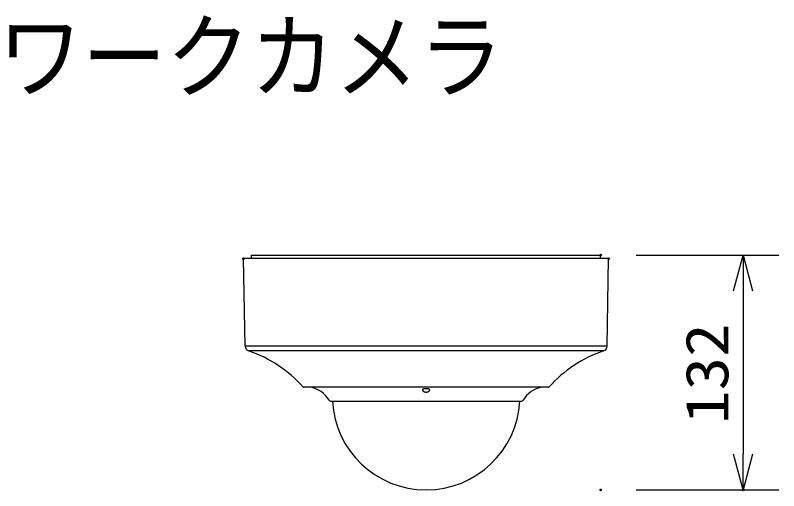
# Model space of a CAD drawing. Units: millimetres, scale not verified. Extents: x -63 to 62, y -57 to 58.
# Drawn here: x -20.36 to 22.51, y 30.95 to 57.64 of the extents above; entities that cross this region are included whole.
import ezdxf
from ezdxf.enums import TextEntityAlignment as Align

# ---------------------------------------------------------------- set-up
doc = ezdxf.new("R2010")
doc.units = ezdxf.units.MM
doc.header["$LTSCALE"] = 0.19104
doc.header["$PDMODE"] = 32
doc.header["$PDSIZE"] = 0.0955
for name, color, linetype in [('0-0_GAIKEI', 1, 'Continuous'), ('0-1_TOUROKU', 7, 'Continuous'), ('0-2_MOJI1', 2, 'Continuous')]:
    doc.layers.add(name, color=color, linetype=linetype)
doc.styles.add('ＭＳ ゴシック', font='')
doc.styles.get('ＭＳ ゴシック').set_extended_font_data('MS Gothic')

# ---------------------------------------------------------------- blocks, each defined once
blk = doc.blocks.new('_OPEN30')
at = {"layer": '0-1_TOUROKU'}
blk.add_line((0, 0), (-1, 0), dxfattribs=at)
blk.add_lwpolyline([(-1, 0.26795), (0, 0), (-1, -0.26795)], dxfattribs=at)

msp = doc.modelspace()

# ---------------------------------------------------------------- linework, layer by layer
at = {"layer": '0-0_GAIKEI'}
for p, q in [((12.5062, 43.9806), (12.5097, 44.1806)), ((12.8741, 39.0762), (-7.4547, 39.0762)), ((9.587, 36.7606), (-4.1677, 36.7606))]:
    msp.add_line(p, q, dxfattribs=at)
at = {"layer": '0-0_GAIKEI', "color": 3}
for p, q in [((14.5097, 44.1805), (22.5097, 44.1803)), ((20.5096, 42.1804), (20.5094, 33.0002)), ((14.5093, 31.0004), (22.5093, 31.0002))]:
    msp.add_line(p, q, dxfattribs=at)
at = {"layer": '0-0_GAIKEI', "color": 7}
for p, q in [((-7.4547, 39.0762), (-7.5403, 43.9806)), ((-6.2856, 43.9806), (-7.5403, 43.9806)), ((12.9597, 43.9806), (-6.2856, 43.9806)), ((12.8741, 39.0762), (12.9597, 43.9806)), ((-6.0304, 38.7968), (-7.2496, 38.7968)), ((12.6689, 38.7968), (-6.0304, 38.7968))]:
    msp.add_line(p, q, dxfattribs=at)
at = {"layer": '0-0_GAIKEI'}
for points in [[(-7.0868, 43.9806), (-7.0903, 44.1806), (12.5097, 44.1806)], [(2.5208, 36.634), (2.5195, 36.6325), (2.5182, 36.6311), (2.517, 36.6296), (2.5159, 36.6281), (2.5149, 36.6265), (2.5139, 36.625), (2.513, 36.6234), (2.5122, 36.6218), (2.5114, 36.6202), (2.5107, 36.6186), (2.5101, 36.6169), (2.5095, 36.6152), (2.5091, 36.6136), (2.5086, 36.6119), (2.5083, 36.6101), (2.5081, 36.6084), (2.5079, 36.6067), (2.5078, 36.6049), (2.5077, 36.6032)], [(2.5077, 36.6032), (2.5078, 36.601), (2.5079, 36.5987), (2.5082, 36.5965), (2.5086, 36.5943), (2.5091, 36.592), (2.5097, 36.5897), (2.5104, 36.5875), (2.5113, 36.5852), (2.5122, 36.5829), (2.5132, 36.5807), (2.5143, 36.5784), (2.5156, 36.5761), (2.5169, 36.5739), (2.5183, 36.5716), (2.5198, 36.5694), (2.5215, 36.5672), (2.5232, 36.565), (2.5249, 36.5628), (2.5268, 36.5606), (2.5287, 36.5584), (2.5308, 36.5562), (2.5329, 36.5541), (2.5351, 36.552), (2.5373, 36.5499), (2.5396, 36.5479), (2.542, 36.5458), (2.5445, 36.5438), (2.547, 36.5418), (2.5496, 36.5399), (2.5523, 36.538), (2.555, 36.5361), (2.5577, 36.5342), (2.5606, 36.5324), (2.5634, 36.5306), (2.5664, 36.5288), (2.5693, 36.527), (2.5724, 36.5253), (2.5754, 36.5237), (2.5786, 36.522)], [(2.6094, 36.6724), (2.6065, 36.6718), (2.6036, 36.6712), (2.6008, 36.6706), (2.5979, 36.67), (2.5951, 36.6693), (2.5923, 36.6686), (2.5896, 36.668), (2.5868, 36.6672), (2.5841, 36.6665), (2.5814, 36.6658), (2.5787, 36.665), (2.5761, 36.6642), (2.5735, 36.6634), (2.571, 36.6625), (2.5684, 36.6617), (2.5659, 36.6608), (2.5635, 36.6599), (2.5611, 36.659), (2.5587, 36.658), (2.5563, 36.657), (2.554, 36.656), (2.5518, 36.655), (2.5495, 36.654), (2.5473, 36.6529), (2.5452, 36.6518), (2.5431, 36.6507), (2.5411, 36.6495), (2.5391, 36.6484), (2.5371, 36.6472), (2.5353, 36.646), (2.5334, 36.6447), (2.5316, 36.6435), (2.5299, 36.6422), (2.5282, 36.6409), (2.5266, 36.6396), (2.5251, 36.6382), (2.5236, 36.6368), (2.5221, 36.6354), (2.5208, 36.634)], [(2.5786, 36.522), (2.5817, 36.5205), (2.5849, 36.5189), (2.5882, 36.5174), (2.5915, 36.5159), (2.5948, 36.5145), (2.5981, 36.5131), (2.6015, 36.5117), (2.605, 36.5104), (2.6084, 36.5091), (2.6119, 36.5079), (2.6155, 36.5067), (2.619, 36.5055), (2.6226, 36.5044), (2.6262, 36.5034), (2.6298, 36.5023), (2.6335, 36.5014), (2.6372, 36.5004), (2.6409, 36.4995), (2.6446, 36.4987), (2.6483, 36.4979), (2.6521, 36.4972), (2.6558, 36.4965), (2.6596, 36.4958), (2.6634, 36.4952), (2.6672, 36.4947), (2.6711, 36.4942), (2.6749, 36.4937), (2.6788, 36.4933), (2.6826, 36.4929), (2.6865, 36.4926), (2.6903, 36.4923), (2.6942, 36.4921), (2.6981, 36.4919), (2.702, 36.4918), (2.7058, 36.4918), (2.7097, 36.4917), (2.7136, 36.4918), (2.7175, 36.4918), (2.7214, 36.4919)], [(2.7319, 36.6806), (2.7287, 36.6807), (2.7255, 36.6808), (2.7223, 36.6809), (2.7191, 36.681), (2.7159, 36.681), (2.7127, 36.681), (2.7095, 36.681), (2.7062, 36.681), (2.703, 36.681), (2.6998, 36.681), (2.6966, 36.6809), (2.6934, 36.6808), (2.6902, 36.6807), (2.687, 36.6806), (2.6837, 36.6805), (2.6805, 36.6804), (2.6773, 36.6802), (2.6742, 36.68), (2.671, 36.6798), (2.6678, 36.6796), (2.6646, 36.6794), (2.6614, 36.6792), (2.6583, 36.6789), (2.6551, 36.6786), (2.652, 36.6783), (2.6489, 36.678), (2.6458, 36.6777), (2.6427, 36.6774), (2.6396, 36.677), (2.6365, 36.6766), (2.6334, 36.6762), (2.6304, 36.6758), (2.6273, 36.6754), (2.6243, 36.6749), (2.6213, 36.6744), (2.6183, 36.6739), (2.6153, 36.6734), (2.6124, 36.6729), (2.6094, 36.6724)], [(2.7214, 36.4919), (2.7252, 36.4921), (2.7291, 36.4923), (2.733, 36.4926), (2.7368, 36.4929), (2.7407, 36.4933), (2.7445, 36.4937), (2.7484, 36.4942), (2.7522, 36.4947), (2.756, 36.4952), (2.7598, 36.4958), (2.7636, 36.4965), (2.7674, 36.4972), (2.7711, 36.4979), (2.7748, 36.4987), (2.7786, 36.4996), (2.7822, 36.5004), (2.7859, 36.5014), (2.7896, 36.5024), (2.7932, 36.5034), (2.7968, 36.5044), (2.8004, 36.5055), (2.8039, 36.5067), (2.8075, 36.5079), (2.8109, 36.5091), (2.8144, 36.5104), (2.8178, 36.5117), (2.8212, 36.5131), (2.8246, 36.5145), (2.8279, 36.5159), (2.8312, 36.5174), (2.8345, 36.5189), (2.8377, 36.5205), (2.8408, 36.5221), (2.8439, 36.5237), (2.847, 36.5254), (2.85, 36.5271), (2.853, 36.5288), (2.8559, 36.5306), (2.8588, 36.5324)], [(2.8483, 36.6626), (2.8457, 36.6634), (2.8431, 36.6642), (2.8404, 36.665), (2.8378, 36.6658), (2.8351, 36.6666), (2.8323, 36.6673), (2.8296, 36.668), (2.8268, 36.6687), (2.824, 36.6694), (2.8211, 36.67), (2.8183, 36.6706), (2.8154, 36.6713), (2.8125, 36.6718), (2.8095, 36.6724), (2.8066, 36.673), (2.8036, 36.6735), (2.8006, 36.674), (2.7976, 36.6745), (2.7946, 36.675), (2.7916, 36.6754), (2.7885, 36.6759), (2.7855, 36.6763), (2.7824, 36.6767), (2.7793, 36.677), (2.7762, 36.6774), (2.7731, 36.6777), (2.77, 36.6781), (2.7668, 36.6784), (2.7637, 36.6787), (2.7606, 36.6789), (2.7574, 36.6792), (2.7542, 36.6794), (2.7511, 36.6797), (2.7479, 36.6799), (2.7447, 36.6801), (2.7415, 36.6802), (2.7383, 36.6804), (2.7351, 36.6805), (2.7319, 36.6806)], [(2.9107, 36.6119), (2.9103, 36.6136), (2.9098, 36.6152), (2.9093, 36.6169), (2.9086, 36.6186), (2.9079, 36.6202), (2.9072, 36.6218), (2.9063, 36.6234), (2.9054, 36.625), (2.9045, 36.6265), (2.9034, 36.6281), (2.9023, 36.6296), (2.9011, 36.6311), (2.8999, 36.6325), (2.8986, 36.634), (2.8972, 36.6354), (2.8958, 36.6368), (2.8943, 36.6382), (2.8927, 36.6395), (2.8911, 36.6409), (2.8894, 36.6422), (2.8877, 36.6435), (2.8859, 36.6447), (2.8841, 36.646), (2.8822, 36.6472), (2.8803, 36.6484), (2.8783, 36.6495), (2.8762, 36.6507), (2.8741, 36.6518), (2.872, 36.6529), (2.8698, 36.654), (2.8676, 36.655), (2.8653, 36.656), (2.863, 36.657), (2.8606, 36.658), (2.8582, 36.659), (2.8558, 36.6599), (2.8533, 36.6608), (2.8508, 36.6617), (2.8483, 36.6626)], [(2.8588, 36.5324), (2.8616, 36.5342), (2.8644, 36.5361), (2.8671, 36.538), (2.8698, 36.5399), (2.8723, 36.5419), (2.8749, 36.5438), (2.8773, 36.5459), (2.8797, 36.5479), (2.882, 36.55), (2.8843, 36.552), (2.8865, 36.5541), (2.8886, 36.5563), (2.8906, 36.5584), (2.8925, 36.5606), (2.8944, 36.5628), (2.8962, 36.565), (2.8979, 36.5672), (2.8995, 36.5694), (2.901, 36.5716), (2.9024, 36.5739), (2.9038, 36.5761), (2.905, 36.5784), (2.9061, 36.5807), (2.9071, 36.5829), (2.9081, 36.5852), (2.9089, 36.5875), (2.9096, 36.5897), (2.9102, 36.592), (2.9107, 36.5943), (2.9111, 36.5965), (2.9114, 36.5987), (2.9116, 36.601), (2.9116, 36.6032), (2.9116, 36.6032), (2.9116, 36.6049), (2.9115, 36.6067), (2.9113, 36.6084), (2.911, 36.6101), (2.9107, 36.6119)]]:
    msp.add_lwpolyline(points, dxfattribs=at)
at = {"layer": '0-0_GAIKEI', "color": 7}
msp.add_lwpolyline([(-2.6513, 35.9806), (7.4144, 35.9806), (8.0707, 35.9806)], dxfattribs=at)
for centre, radius, start, end in [((-7.1548, 39.0814), 0.3, 181, 251.5706), ((12.5741, 39.0814), 0.3, 288.4294, 359), ((-9.4626, 32.1558), 7, 41.31863, 71.5706), ((14.8819, 32.1558), 7, 108.4294, 138.68137), ((-4.1677, 36.8106), 0.05, 221.31864, 270), ((-4.037, 35.2806), 1.5, 29.99756, 80.79436), ((9.4563, 35.2806), 1.5, 99.1555, 150.00244), ((9.587, 36.8106), 0.05, 270, 318.68137), ((-2.6513, 36.0806), 0.1, 209.99756, 270), ((8.0707, 36.0806), 0.1, 270, 330.00245), ((2.7097, 36.2706), 5.27, 183.1545, 270), ((2.7097, 36.2706), 5.27, 270, 356.84549)]:
    msp.add_arc(centre, radius, start, end, dxfattribs=at)
for p in [(-7.5403, 43.9806), (12.9597, 43.9806)]:
    msp.add_point(p, dxfattribs=at)
at = {"layer": '0-1_TOUROKU'}
for p in [(12.5097, 44.1806), (12.5093, 31.0004), (20.5093, 31.0002)]:
    msp.add_point(p, dxfattribs=at)

# ---------------------------------------------------------------- block references
at = {"layer": '0-0_GAIKEI', "xscale": 2, "yscale": 2}
for p, rotation in [((20.5097, 44.1804), 89.99857), ((20.5093, 31.0002), 269.99857)]:
    msp.add_blockref('_OPEN30', p, dxfattribs=dict(at, rotation=rotation))

# ---------------------------------------------------------------- texts
at = {"layer": '0-0_GAIKEI', "color": 3, "style": 'ＭＳ ゴシック', "width": 1.15}
msp.add_text('132', height=2.405, rotation=89.999, dxfattribs=at).set_placement((20.3998, 34.7031), align=Align.BOTTOM_LEFT)
at = {"layer": '0-2_MOJI1', "style": 'ＭＳ ゴシック', "width": 0.9}
msp.add_text('ネットワークカメラ', height=3.849, dxfattribs=at).set_placement((-35.5034, 52.2497), align=Align.BOTTOM_LEFT)

doc.saveas('drawing.dxf')
